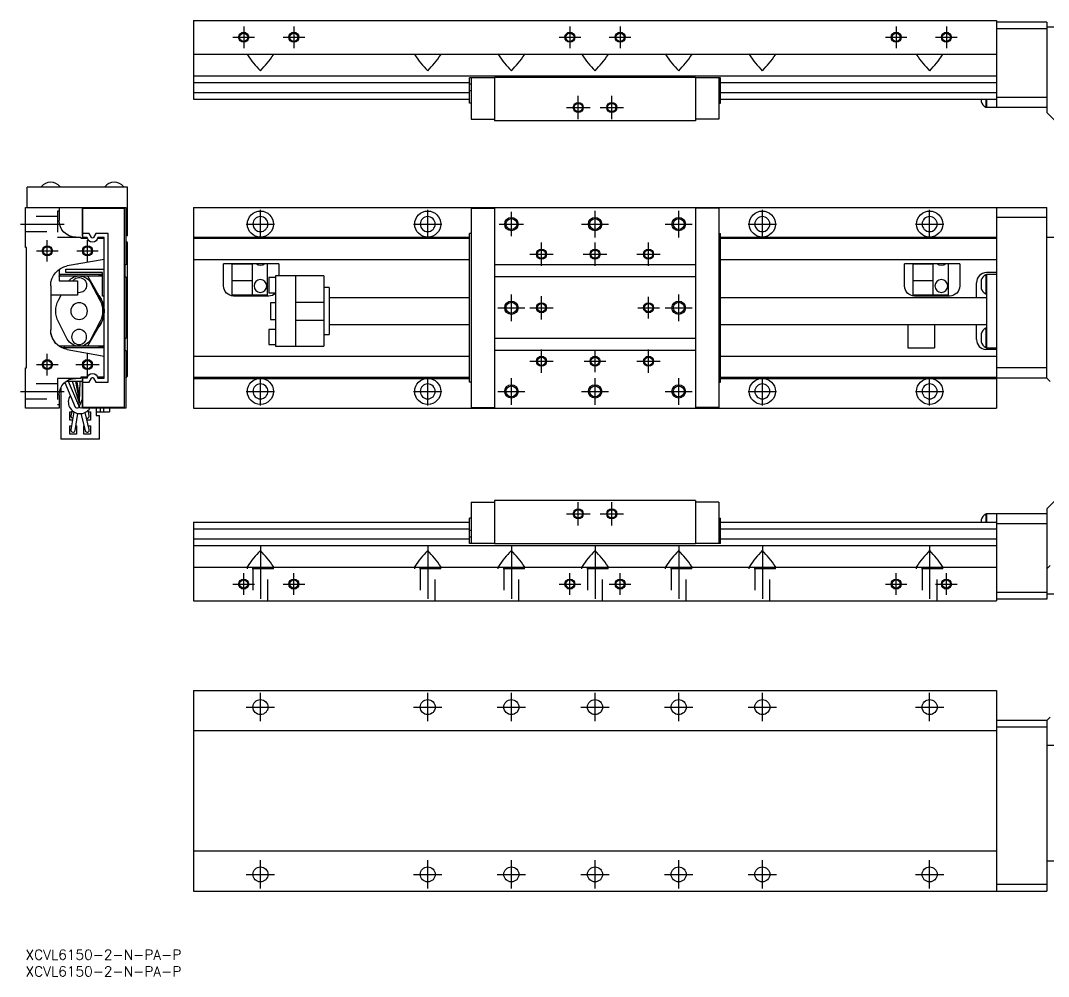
# Model space of a CAD drawing. Extents: x -1 to 499, y -8 to 278.
# Drawn here: x -1.5 to 305.7, y -8 to 277.7 of the extents above; entities that cross this region are included whole.
import ezdxf

# ---------------------------------------------------------------- set-up
doc = ezdxf.new("R2010")
doc.units = 0
doc.header["$LTSCALE"] = 0.5
doc.linetypes.add('CENTER', pattern=[50.8, 31.75, -6.35, 6.35, -6.35])
doc.linetypes.add('DASHED', pattern=[19.05, 12.7, -6.35])
for name, color, linetype in [('MSM_CENTER', 1, 'CENTER'), ('MSM_CONTINUOUS', 7, 'CONTINUOUS'), ('MSM_DASHED', 4, 'DASHED'), ('MSM_NARROW', 5, 'CONTINUOUS'), ('MSM_PART_NUMBER', 7, 'CONTINUOUS')]:
    doc.layers.add(name, color=color, linetype=linetype)
doc.styles.get("Standard").update_dxf_attribs({"font": 'txt.shx', "height": 3, "bigfont": 'bigfont.shx'})

msp = doc.modelspace()

# ---------------------------------------------------------------- linework, layer by layer
at = {"layer": 'MSM_CENTER'}
for p, q in [((65.18, 275.91), (65.18, 269.45)), ((80.18, 275.91), (80.18, 269.45)), ((162.68, 275.91), (162.68, 269.45)), ((177.68, 275.91), (177.68, 269.45)), ((260.18, 275.91), (260.18, 269.45)), ((275.18, 275.91), (275.18, 269.45)), ((61.95, 272.68), (68.41, 272.68)), ((76.95, 272.68), (83.41, 272.68)), ((159.45, 272.68), (165.91, 272.68)), ((174.45, 272.68), (180.91, 272.68)), ((256.95, 272.68), (263.41, 272.68)), ((271.95, 272.68), (278.41, 272.68)), ((165.18, 248.18), (165.18, 255.18)), ((175.18, 248.18), (175.18, 255.18)), ((161.68, 251.68), (168.68, 251.68)), ((171.68, 251.68), (178.68, 251.68)), ((70.18, 212.6), (70.18, 221.1)), ((120.18, 212.6), (120.18, 221.1)), ((145.18, 213.23), (145.18, 220.47)), ((170.18, 212.85), (170.18, 220.85)), ((195.18, 212.85), (195.18, 220.85)), ((220.18, 212.6), (220.18, 221.1)), ((270.18, 212.6), (270.18, 221.1)), ((-1.5, 216.85), (11.5, 216.85)), ((65.93, 216.85), (74.43, 216.85)), ((115.93, 216.85), (124.43, 216.85)), ((141.56, 216.85), (148.8, 216.85)), ((166.18, 216.85), (174.18, 216.85)), ((191.18, 216.85), (199.18, 216.85)), ((215.93, 216.85), (224.43, 216.85)), ((265.93, 216.85), (274.43, 216.85)), ((6.5, 205.62), (6.5, 212.08)), ((18.5, 205.62), (18.5, 212.08)), ((154.18, 204.35), (154.18, 211.35)), ((170.18, 204.35), (170.18, 211.35)), ((186.18, 204.35), (186.18, 211.35)), ((3.27, 208.85), (9.73, 208.85)), ((15.27, 208.85), (21.73, 208.85)), ((150.68, 207.85), (157.68, 207.85)), ((166.68, 207.85), (173.68, 207.85)), ((182.68, 207.85), (189.68, 207.85)), ((145.18, 187.85), (145.18, 195.85)), ((154.18, 188.35), (154.18, 195.35)), ((186.18, 188.62), (186.18, 195.08)), ((195.18, 187.85), (195.18, 195.85)), ((141.18, 191.85), (149.18, 191.85)), ((150.68, 191.85), (157.68, 191.85)), ((182.95, 191.85), (189.41, 191.85)), ((191.18, 191.85), (199.18, 191.85)), ((18.5, 171.35), (18.5, 178.35)), ((154.18, 172.35), (154.18, 179.35)), ((170.18, 172.62), (170.18, 179.08)), ((186.18, 172.35), (186.18, 179.35)), ((6.5, 171.62), (6.5, 178.08)), ((150.68, 175.85), (157.68, 175.85)), ((166.95, 175.85), (173.41, 175.85)), ((182.68, 175.85), (189.68, 175.85)), ((3.27, 174.85), (9.73, 174.85)), ((15, 174.85), (22, 174.85)), ((70.18, 162.6), (70.18, 171.1)), ((120.18, 162.6), (120.18, 171.1)), ((145.18, 162.85), (145.18, 170.85)), ((170.18, 162.85), (170.18, 170.85)), ((195.18, 162.85), (195.18, 170.85)), ((220.18, 162.6), (220.18, 171.1)), ((270.18, 162.6), (270.18, 171.1)), ((-1.5, 166.85), (11.5, 166.85)), ((65.93, 166.85), (74.43, 166.85)), ((115.93, 166.85), (124.43, 166.85)), ((141.18, 166.85), (149.18, 166.85)), ((166.18, 166.85), (174.18, 166.85)), ((191.18, 166.85), (199.18, 166.85)), ((215.93, 166.85), (224.43, 166.85)), ((265.93, 166.85), (274.43, 166.85)), ((165.18, 126.77), (165.18, 133.77)), ((175.18, 126.77), (175.18, 133.77)), ((161.68, 130.27), (168.68, 130.27)), ((171.68, 130.27), (178.68, 130.27)), ((70.18, 120.77), (70.18, 102.27)), ((120.18, 120.77), (120.18, 102.27)), ((145.18, 120.77), (145.18, 102.27)), ((170.18, 120.77), (170.18, 102.27)), ((195.18, 120.77), (195.18, 102.27)), ((220.18, 120.77), (220.18, 102.27)), ((270.18, 120.77), (270.18, 102.27)), ((65.18, 106.04), (65.18, 112.5)), ((80.18, 106.04), (80.18, 112.5)), ((162.68, 106.04), (162.68, 112.5)), ((177.68, 106.04), (177.68, 112.5)), ((260.18, 106.04), (260.18, 112.5)), ((275.18, 106.04), (275.18, 112.5)), ((61.95, 109.27), (68.41, 109.27)), ((76.95, 109.27), (83.41, 109.27)), ((159.45, 109.27), (165.91, 109.27)), ((174.45, 109.27), (180.91, 109.27)), ((256.95, 109.27), (263.41, 109.27)), ((271.95, 109.27), (278.41, 109.27)), ((70.18, 68.25), (70.18, 76.75)), ((120.18, 68.25), (120.18, 76.75)), ((145.18, 68.25), (145.18, 76.75)), ((170.18, 68.25), (170.18, 76.75)), ((195.18, 68.25), (195.18, 76.75)), ((220.18, 68.25), (220.18, 76.75)), ((270.18, 68.25), (270.18, 76.75)), ((65.93, 72.5), (74.43, 72.5)), ((115.93, 72.5), (124.43, 72.5)), ((140.93, 72.5), (149.43, 72.5)), ((165.93, 72.5), (174.43, 72.5)), ((190.93, 72.5), (199.43, 72.5)), ((215.93, 72.5), (224.43, 72.5)), ((265.93, 72.5), (274.43, 72.5)), ((70.18, 18.25), (70.18, 26.75)), ((120.18, 18.25), (120.18, 26.75)), ((145.18, 18.25), (145.18, 26.75)), ((170.18, 18.25), (170.18, 26.75)), ((195.18, 18.25), (195.18, 26.75)), ((220.18, 18.25), (220.18, 26.75)), ((270.18, 18.25), (270.18, 26.75)), ((65.93, 22.5), (74.43, 22.5)), ((115.93, 22.5), (124.43, 22.5)), ((140.93, 22.5), (149.43, 22.5)), ((165.93, 22.5), (174.43, 22.5)), ((190.93, 22.5), (199.43, 22.5)), ((215.93, 22.5), (224.43, 22.5)), ((265.93, 22.5), (274.43, 22.5))]:
    msp.add_line(p, q, dxfattribs=at)
at = {"layer": 'MSM_CONTINUOUS'}
for p, q in [((50.18, 277.68), (290.18, 277.68)), ((50.18, 277.68), (50.18, 254.18)), ((290.18, 277.68), (290.18, 251.68)), ((305.18, 277.18), (290.18, 277.18)), ((305.18, 277.18), (305.18, 250.18)), ((305.18, 275.18), (290.18, 275.18)), ((309.68, 275.68), (305.18, 275.68)), ((50.18, 267.68), (290.18, 267.68)), ((66.44, 267.68), (66.28, 267.55)), ((66.28, 267.55), (66.31, 267.43)), ((73.93, 267.68), (74.08, 267.55)), ((74.08, 267.55), (74.06, 267.43)), ((116.44, 267.68), (116.28, 267.55)), ((116.28, 267.55), (116.31, 267.43)), ((123.93, 267.68), (124.08, 267.55)), ((124.08, 267.55), (124.06, 267.43)), ((141.44, 267.68), (141.28, 267.55)), ((141.28, 267.55), (141.31, 267.43)), ((148.93, 267.68), (149.08, 267.55)), ((149.08, 267.55), (149.06, 267.43)), ((166.44, 267.68), (166.28, 267.55)), ((166.28, 267.55), (166.31, 267.43)), ((173.93, 267.68), (174.08, 267.55)), ((174.08, 267.55), (174.06, 267.43)), ((191.44, 267.68), (191.28, 267.55)), ((191.28, 267.55), (191.31, 267.43)), ((198.93, 267.68), (199.08, 267.55)), ((199.08, 267.55), (199.06, 267.43)), ((216.44, 267.68), (216.28, 267.55)), ((216.28, 267.55), (216.31, 267.43)), ((223.93, 267.68), (224.08, 267.55)), ((224.08, 267.55), (224.06, 267.43)), ((266.44, 267.68), (266.28, 267.55)), ((266.28, 267.55), (266.31, 267.43)), ((273.93, 267.68), (274.08, 267.55)), ((274.08, 267.55), (274.06, 267.43)), ((50.18, 261.18), (290.18, 261.18)), ((50.18, 259.21), (132.68, 259.21)), ((140.18, 260.58), (132.68, 260.58)), ((132.68, 252.98), (132.68, 260.58)), ((133.18, 258.7), (132.68, 258.7)), ((133.18, 260.58), (133.18, 248.18)), ((200.18, 260.68), (140.18, 260.68)), ((140.18, 260.68), (140.18, 247.68)), ((200.18, 260.68), (200.18, 247.68)), ((207.68, 260.58), (200.18, 260.58)), ((207.18, 260.58), (207.18, 248.18)), ((207.18, 258.7), (207.68, 258.7)), ((207.68, 252.98), (207.68, 260.58)), ((207.68, 259.21), (290.18, 259.21)), ((50.18, 256.14), (132.68, 256.14)), ((133.18, 256.65), (132.68, 256.65)), ((207.18, 256.65), (207.68, 256.65)), ((207.68, 256.14), (290.18, 256.14)), ((50.18, 254.18), (132.68, 254.18)), ((133.18, 252.98), (132.68, 252.98)), ((207.18, 252.98), (207.68, 252.98)), ((207.68, 254.18), (290.18, 254.18)), ((285.53, 254.18), (285.53, 253.47)), ((286.98, 254.18), (286.98, 251.82)), ((287.18, 254.18), (287.18, 251.68)), ((305.18, 254.68), (290.18, 254.68)), ((286.98, 251.82), (287.18, 251.82)), ((305.18, 251.68), (287.18, 251.68)), ((308.18, 247.18), (305.18, 250.18)), ((133.18, 248.18), (140.18, 248.18)), ((200.18, 247.68), (140.18, 247.68)), ((207.18, 248.18), (200.18, 248.18)), ((0.5, 221.85), (0.5, 227.85)), ((30.5, 227.85), (0.5, 227.85)), ((4.65, 228.01), (10.35, 228.01)), ((4.65, 228.01), (4.65, 227.85)), ((10.35, 227.85), (10.35, 228.01)), ((23.65, 228.01), (29.35, 228.01)), ((23.65, 228.01), (23.65, 227.85)), ((29.35, 227.85), (29.35, 228.01)), ((30.5, 213.35), (30.5, 227.85)), ((0, 209.85), (0, 221.85)), ((0, 221.85), (30, 221.85)), ((10, 221.85), (10, 217.95)), ((17, 213.25), (17, 221.85)), ((17.1, 212.85), (17.1, 221.65)), ((17.1, 221.65), (29.5, 221.65)), ((29.5, 221.65), (29.5, 162.05)), ((30, 221.85), (30, 204.65)), ((50.18, 221.85), (50.18, 161.85)), ((50.18, 221.85), (305.18, 221.85)), ((133.18, 221.65), (140.18, 221.65)), ((133.18, 221.65), (133.18, 162.05)), ((140.18, 221.85), (140.18, 161.85)), ((200.18, 221.85), (200.18, 161.85)), ((207.18, 221.65), (200.18, 221.65)), ((207.18, 221.65), (207.18, 162.05)), ((290.18, 221.85), (290.18, 161.85)), ((305.18, 170.85), (305.18, 221.85)), ((305.18, 218.85), (290.18, 218.85)), ((15, 212.95), (16.5, 212.95)), ((16.5, 212.95), (16.5, 212.65)), ((16.5, 212.65), (18.46, 212.65)), ((17.1, 213.25), (17, 213.25)), ((18.97, 214.05), (17.1, 214.05)), ((18.42, 212.85), (17.1, 212.85)), ((19.66, 212.86), (18.97, 214.05)), ((21.03, 214.05), (20.34, 212.86)), ((24.7, 214.05), (21.03, 214.05)), ((21.54, 212.65), (23.5, 212.65)), ((23.5, 212.85), (21.58, 212.85)), ((23.5, 170.85), (23.5, 212.85)), ((24.7, 169.65), (24.7, 214.05)), ((30.5, 213.35), (30, 213.35)), ((50.18, 212.95), (132.68, 212.95)), ((50.18, 212.65), (132.68, 212.65)), ((133.18, 214.05), (132.68, 214.05)), ((132.68, 169.65), (132.68, 214.05)), ((207.18, 214.05), (207.68, 214.05)), ((207.68, 169.65), (207.68, 214.05)), ((207.68, 212.95), (290.18, 212.95)), ((207.68, 212.65), (290.18, 212.65)), ((330.18, 212.85), (305.18, 212.85)), ((0.3, 209.85), (0, 209.85)), ((0.3, 173.85), (0.3, 209.85)), ((30.5, 211.35), (30, 211.85)), ((30.5, 171.35), (30.5, 211.35)), ((23.5, 206.3), (12.46, 204.35)), ((50.18, 206.3), (132.68, 206.3)), ((207.68, 206.3), (290.18, 206.3)), ((10, 203.31), (10, 199.85)), ((12, 202.35), (12, 203.35)), ((12, 203.35), (23.5, 203.35)), ((15.5, 204.85), (15.29, 204.85)), ((15.5, 204.89), (15.5, 204.85)), ((30, 204.65), (29.65, 204.65)), ((29.65, 204.65), (29.65, 201.05)), ((75.68, 204.97), (59.18, 204.97)), ((59.18, 198.35), (59.18, 204.97)), ((61.68, 204.97), (61.68, 195.65)), ((67.68, 204.85), (61.68, 204.85)), ((67.68, 204.97), (67.68, 195.65)), ((72.18, 204.97), (72.18, 195.65)), ((75.68, 204.97), (75.68, 201.35)), ((200.18, 204.65), (140.18, 204.65)), ((279.18, 204.97), (262.68, 204.97)), ((262.68, 198.35), (262.68, 204.97)), ((265.18, 204.97), (265.18, 195.65)), ((271.18, 204.85), (265.18, 204.85)), ((271.18, 204.97), (271.18, 195.65)), ((275.68, 204.97), (275.68, 195.65)), ((279.18, 204.97), (279.18, 198.35)), ((10, 201.85), (23, 201.85)), ((10, 199.85), (15.5, 199.85)), ((10.05, 201.35), (23, 201.35)), ((23, 202.35), (12, 202.35)), ((15.5, 199.85), (15.5, 195.65)), ((18.5, 201.35), (23, 193.56)), ((23, 195.35), (23, 202.35)), ((29.65, 201.05), (30, 201.05)), ((30, 201.05), (30, 182.65)), ((67.68, 199.85), (61.68, 199.85)), ((72.68, 200.85), (72.68, 196.35)), ((74.68, 200.85), (72.68, 200.85)), ((74.68, 201.35), (74.68, 180.35)), ((89.18, 201.35), (74.68, 201.35)), ((80.68, 201.35), (80.68, 180.35)), ((89.18, 201.35), (89.18, 180.35)), ((200.18, 201.05), (140.18, 201.05)), ((271.18, 199.85), (265.18, 199.85)), ((285.53, 200.06), (285.53, 197.64)), ((286.98, 201.71), (286.98, 195.99)), ((287.18, 201.71), (286.98, 201.71)), ((290.18, 202.34), (287.18, 202.34)), ((287.18, 201.85), (290.18, 201.85)), ((287.18, 201.85), (287.18, 179.85)), ((7.5, 198.44), (7.5, 185.26)), ((19.55, 199.2), (22.21, 194.08)), ((90.68, 197.85), (89.18, 197.85)), ((90.68, 197.85), (90.68, 183.85)), ((284.18, 194.85), (284.18, 199.34)), ((15.5, 195.65), (7.5, 195.65)), ((9.79, 194.08), (10.61, 195.65)), ((23.5, 195.35), (23, 195.35)), ((23, 193.56), (23, 188.14)), ((72.18, 195.65), (61.68, 195.65)), ((72.68, 195.35), (62.18, 195.35)), ((72.68, 196.35), (74.68, 196.35)), ((80.68, 193.56), (89.18, 193.56)), ((132.68, 194.85), (90.68, 194.85)), ((287.18, 194.85), (207.68, 194.85)), ((275.68, 195.65), (265.18, 195.65)), ((276.18, 195.35), (265.68, 195.35)), ((286.98, 195.99), (287.18, 195.99)), ((73.18, 193.35), (73.18, 188.35)), ((74.68, 193.35), (73.18, 193.35)), ((12.45, 182.5), (9.79, 187.62)), ((23, 188.14), (18.5, 180.35)), ((22.21, 187.62), (19.55, 182.5)), ((73.18, 188.35), (74.68, 188.35)), ((80.68, 188.14), (89.18, 188.14)), ((72.68, 185.35), (72.68, 180.85)), ((74.68, 185.35), (72.68, 185.35)), ((90.68, 186.85), (132.68, 186.85)), ((207.68, 186.85), (287.18, 186.85)), ((263.68, 186.85), (263.68, 179.85)), ((271.68, 186.85), (271.68, 179.85)), ((284.18, 182.34), (284.18, 186.85)), ((286.98, 185.71), (286.98, 179.99)), ((287.18, 185.71), (286.98, 185.71)), ((30, 182.65), (29.65, 182.65)), ((29.65, 182.65), (29.65, 179.05)), ((89.18, 183.85), (90.68, 183.85)), ((200.18, 182.65), (140.18, 182.65)), ((285.53, 184.06), (285.53, 181.64)), ((23.5, 180.35), (10.05, 180.35)), ((23.5, 179.85), (11.05, 179.85)), ((11.5, 180.35), (11.5, 179.85)), ((12.46, 179.35), (23.5, 177.4)), ((29.65, 179.05), (30, 179.05)), ((30, 179.05), (30, 161.85)), ((72.68, 180.85), (74.68, 180.85)), ((74.68, 180.35), (89.18, 180.35)), ((200.18, 179.05), (140.18, 179.05)), ((263.68, 179.85), (271.68, 179.85)), ((286.98, 179.99), (287.18, 179.99)), ((287.18, 179.85), (290.18, 179.85)), ((290.18, 179.34), (287.18, 179.34)), ((50.18, 177.4), (132.68, 177.4)), ((207.68, 177.4), (290.18, 177.4)), ((0, 161.85), (0, 173.85)), ((0, 173.85), (0.3, 173.85)), ((305.18, 173.85), (290.18, 173.85)), ((11.69, 169.49), (14.8, 162.17)), ((17, 169.85), (12.14, 169.85)), ((12.14, 169.85), (12.14, 169.85)), ((15.9, 162.63), (12.84, 169.85)), ((15.92, 163.88), (14.01, 169.85)), ((16.5, 170.75), (15, 170.75)), ((15.94, 165.11), (15.03, 169.85)), ((15.17, 169.15), (15.2, 169.15)), ((15.2, 169.15), (15.2, 168.96)), ((15.34, 169.85), (16.06, 164.91)), ((16.18, 169.85), (16.05, 163.71)), ((18.46, 171.05), (16.5, 171.05)), ((16.5, 171.05), (16.5, 170.75)), ((18.42, 170.85), (16.5, 170.85)), ((17, 161.85), (17, 170.45)), ((17, 170.45), (17.1, 170.45)), ((17.1, 162.05), (17.1, 170.85)), ((17.1, 169.65), (18.97, 169.65)), ((18.97, 169.65), (19.66, 170.84)), ((20.34, 170.84), (21.03, 169.65)), ((21.03, 169.65), (24.7, 169.65)), ((23.5, 171.05), (21.54, 171.05)), ((21.58, 170.85), (23.5, 170.85)), ((23.2, 171.05), (23, 170.85)), ((30, 170.85), (30.5, 171.35)), ((50.18, 171.05), (132.68, 171.05)), ((50.18, 170.75), (132.68, 170.75)), ((133.18, 169.65), (132.68, 169.65)), ((207.18, 169.65), (207.68, 169.65)), ((207.68, 171.05), (290.18, 171.05)), ((207.68, 170.75), (290.18, 170.75)), ((305.18, 170.85), (290.18, 170.85)), ((305.18, 170.85), (306.18, 169.85)), ((10.5, 167.93), (10.5, 152.6)), ((10, 165.75), (10, 161.85)), ((17, 164.76), (16.1, 162.63)), ((10, 161.85), (0, 161.85)), ((13.2, 160.75), (13.87, 160.75)), ((13.2, 158.25), (13.2, 160.75)), ((14.42, 160.73), (13.56, 155.4)), ((13.96, 161.07), (13.57, 159.67)), ((14.84, 155.2), (15.66, 160.25)), ((16.52, 160.21), (17.77, 155.14)), ((30, 161.85), (17, 161.85)), ((29.5, 162.05), (17.1, 162.05)), ((19.03, 155.46), (17.78, 160.54)), ((19.04, 159.62), (18.74, 161.23)), ((18.83, 160.75), (19.4, 160.75)), ((19.4, 160.75), (19.4, 158.25)), ((21.1, 161.85), (21.1, 159.6)), ((21.1, 160.7), (23.3, 160.7)), ((22.3, 161.85), (22.3, 160.7)), ((23.3, 161.85), (23.3, 160.7)), ((23.3, 160.7), (25.1, 160.7)), ((25.1, 161.85), (25.1, 160.7)), ((50.18, 161.85), (290.18, 161.85)), ((133.18, 162.05), (140.18, 162.05)), ((207.18, 162.05), (200.18, 162.05)), ((14.02, 158.25), (13.2, 158.25)), ((19.4, 158.25), (18.34, 158.25)), ((21.1, 159.6), (22.1, 159.6)), ((22.1, 152.6), (22.1, 159.6)), ((13.2, 156.55), (13.75, 156.55)), ((13.2, 154.05), (13.2, 156.55)), ((15.2, 154.05), (13.2, 154.05)), ((15.06, 156.55), (15.2, 156.55)), ((15.2, 156.55), (15.2, 154.05)), ((17.4, 156.55), (17.42, 156.55)), ((17.4, 154.05), (17.4, 156.55)), ((19.4, 154.05), (17.4, 154.05)), ((18.76, 156.55), (19.4, 156.55)), ((19.4, 156.55), (19.4, 154.05)), ((22.1, 152.6), (10.5, 152.6)), ((133.18, 133.77), (140.18, 133.77)), ((133.18, 133.77), (133.18, 121.37)), ((200.18, 134.27), (140.18, 134.27)), ((140.18, 134.27), (140.18, 121.27)), ((200.18, 134.27), (200.18, 121.27)), ((207.18, 133.77), (200.18, 133.77)), ((207.18, 133.77), (207.18, 121.37)), ((305.18, 131.77), (308.18, 134.77)), ((286.98, 130.13), (286.98, 127.77)), ((287.18, 130.13), (286.98, 130.13)), ((305.18, 130.27), (287.18, 130.27)), ((287.18, 130.27), (287.18, 127.77)), ((290.18, 130.27), (290.18, 104.27)), ((305.18, 131.77), (305.18, 104.77)), ((50.18, 127.77), (50.18, 104.27)), ((50.18, 127.77), (132.68, 127.77)), ((132.68, 121.37), (132.68, 128.97)), ((133.18, 128.97), (132.68, 128.97)), ((207.18, 128.97), (207.68, 128.97)), ((207.68, 121.37), (207.68, 128.97)), ((207.68, 127.77), (290.18, 127.77)), ((285.53, 128.48), (285.53, 127.77)), ((305.18, 127.27), (290.18, 127.27)), ((50.18, 125.81), (132.68, 125.81)), ((133.18, 125.3), (132.68, 125.3)), ((133.18, 123.25), (132.68, 123.25)), ((207.18, 125.3), (207.68, 125.3)), ((207.18, 123.25), (207.68, 123.25)), ((207.68, 125.81), (290.18, 125.81)), ((50.18, 122.74), (132.68, 122.74)), ((50.18, 120.77), (290.18, 120.77)), ((140.18, 121.37), (132.68, 121.37)), ((200.18, 121.27), (140.18, 121.27)), ((207.68, 121.37), (200.18, 121.37)), ((207.68, 122.74), (290.18, 122.74)), ((50.18, 114.27), (290.18, 114.27)), ((66.28, 114.4), (66.31, 114.52)), ((66.44, 114.27), (66.28, 114.4)), ((73.93, 114.27), (74.08, 114.4)), ((74.08, 114.4), (74.06, 114.52)), ((116.28, 114.4), (116.31, 114.52)), ((116.44, 114.27), (116.28, 114.4)), ((123.93, 114.27), (124.08, 114.4)), ((124.08, 114.4), (124.06, 114.52)), ((141.28, 114.4), (141.31, 114.52)), ((141.44, 114.27), (141.28, 114.4)), ((148.93, 114.27), (149.08, 114.4)), ((149.08, 114.4), (149.06, 114.52)), ((166.28, 114.4), (166.31, 114.52)), ((166.44, 114.27), (166.28, 114.4)), ((173.93, 114.27), (174.08, 114.4)), ((174.08, 114.4), (174.06, 114.52)), ((191.28, 114.4), (191.31, 114.52)), ((191.44, 114.27), (191.28, 114.4)), ((198.93, 114.27), (199.08, 114.4)), ((199.08, 114.4), (199.06, 114.52)), ((216.28, 114.4), (216.31, 114.52)), ((216.44, 114.27), (216.28, 114.4)), ((223.93, 114.27), (224.08, 114.4)), ((224.08, 114.4), (224.06, 114.52)), ((266.28, 114.4), (266.31, 114.52)), ((266.44, 114.27), (266.28, 114.4)), ((273.93, 114.27), (274.08, 114.4)), ((274.08, 114.4), (274.06, 114.52)), ((305.18, 113.77), (306.18, 114.77)), ((305.18, 106.77), (290.18, 106.77)), ((305.18, 104.77), (290.18, 104.77)), ((330.08, 106.27), (305.18, 106.27)), ((50.18, 104.27), (290.18, 104.27)), ((50.18, 77.5), (290.18, 77.5)), ((50.18, 77.5), (50.18, 17.5)), ((290.18, 77.5), (290.18, 17.5)), ((305.18, 68.5), (290.18, 68.5)), ((305.18, 68.5), (306.18, 69.5)), ((305.18, 68.5), (305.18, 17.5)), ((50.18, 65.5), (290.18, 65.5)), ((305.18, 66.5), (290.18, 66.5)), ((330.08, 61), (305.18, 61)), ((50.18, 29.5), (290.18, 29.5)), ((330.18, 26.5), (305.18, 26.5)), ((305.18, 19.5), (290.18, 19.5)), ((50.18, 17.5), (305.18, 17.5))]:
    msp.add_line(p, q, dxfattribs=at)
for centre, radius in [((65.18, 272.68), 1.23), ((80.18, 272.68), 1.23), ((162.68, 272.68), 1.23), ((177.68, 272.68), 1.23), ((260.18, 272.68), 1.23), ((275.18, 272.68), 1.23), ((165.18, 251.68), 1.23), ((175.18, 251.68), 1.23), ((70.18, 216.85), 3.9), ((120.18, 216.85), 3.9), ((145.18, 216.85), 1.62), ((170.18, 216.85), 1.62), ((195.18, 216.85), 1.62), ((220.18, 216.85), 3.9), ((270.18, 216.85), 3.9), ((6.5, 208.85), 1.23), ((18.5, 208.85), 1.23), ((154.18, 207.85), 1.23), ((170.18, 207.85), 1.23), ((186.18, 207.85), 1.23), ((145.18, 191.85), 1.62), ((154.18, 191.85), 1.23), ((186.18, 191.85), 1.23), ((195.18, 191.85), 1.62), ((6.5, 174.85), 1.23), ((18.5, 174.85), 1.23), ((154.18, 175.85), 1.23), ((170.18, 175.85), 1.23), ((186.18, 175.85), 1.23), ((70.18, 166.85), 3.9), ((120.18, 166.85), 3.9), ((220.18, 166.85), 3.9), ((270.18, 166.85), 3.9), ((145.18, 166.85), 1.62), ((170.18, 166.85), 1.62), ((195.18, 166.85), 1.62), ((165.18, 130.27), 1.23), ((175.18, 130.27), 1.23), ((65.18, 109.27), 1.23), ((80.18, 109.27), 1.23), ((162.68, 109.27), 1.23), ((177.68, 109.27), 1.23), ((260.18, 109.27), 1.23), ((275.18, 109.27), 1.23), ((70.18, 72.5), 2.25), ((120.18, 72.5), 2.25), ((145.18, 72.5), 2.25), ((170.18, 72.5), 2.25), ((195.18, 72.5), 2.25), ((220.18, 72.5), 2.25), ((270.18, 72.5), 2.25), ((70.18, 22.5), 2.25), ((120.18, 22.5), 2.25), ((145.18, 22.5), 2.25), ((170.18, 22.5), 2.25), ((195.18, 22.5), 2.25), ((220.18, 22.5), 2.25), ((270.18, 22.5), 2.25)]:
    msp.add_circle(centre, radius, dxfattribs=at)
at = {"layer": 'MSM_CONTINUOUS', "extrusion": (0, 0, -1)}
for centre, radius in [((-70.18, 216.85), 2.25), ((-120.18, 216.85), 2.25), ((-220.18, 216.85), 2.25), ((-270.18, 216.85), 2.25), ((-70.18, 198.35), 1.9), ((-273.68, 198.35), 1.9), ((-16, 190.85), 2.5), ((-16, 183.1), 2.25), ((-70.18, 166.85), 2.25), ((-120.18, 166.85), 2.25), ((-220.18, 166.85), 2.25), ((-270.18, 166.85), 2.25)]:
    msp.add_circle(centre, radius, dxfattribs=at)
at = {"layer": 'MSM_CONTINUOUS'}
for centre, radius, start, end in [((96.56, 288.13), 36.66, 214.3736, 223.9772), ((43.81, 288.13), 36.66, 316.0228, 325.6264), ((146.56, 288.13), 36.66, 214.3736, 223.9772), ((93.81, 288.13), 36.66, 316.0228, 325.6264), ((171.56, 288.13), 36.66, 214.3736, 223.9772), ((118.81, 288.13), 36.66, 316.0228, 325.6264), ((196.56, 288.13), 36.66, 214.3736, 223.9772), ((143.81, 288.13), 36.66, 316.0228, 325.6264), ((221.56, 288.13), 36.66, 214.3736, 223.9772), ((168.81, 288.13), 36.66, 316.0228, 325.6264), ((246.56, 288.13), 36.66, 214.3736, 223.9772), ((193.81, 288.13), 36.66, 316.0228, 325.6264), ((296.56, 288.13), 36.66, 214.3736, 223.9772), ((243.81, 288.13), 36.66, 316.0228, 325.6264), ((288.56, 254.66), 3.25, 201.5574, 241.0598), ((7.5, 225.65), 3.7, 90, 140.3692), ((7.5, 225.65), 3.7, 39.6308, 90), ((26.5, 225.65), 3.7, 90, 140.3692), ((26.5, 225.65), 3.7, 39.6308, 90), ((287.18, 199.34), 3, 90, 180), ((288.56, 198.87), 3.25, 118.9402, 158.4426), ((288.56, 198.83), 3.25, 201.5574, 241.0598), ((288.56, 182.87), 3.25, 118.9402, 158.4426), ((287.18, 182.34), 3, 180, 265.3245), ((288.56, 182.83), 3.25, 201.5574, 241.0598), ((16.27, 163.7), 3.5, 98.8136, 101.7675), ((16.27, 163.7), 3.5, 146.9255, 328.091), ((14.2, 159.5), 0.65, 164.7083, 262.6272), ((18.4, 159.5), 0.65, 250.6467, 10.4507), ((14.2, 155.3), 0.65, 170.8127, 350.8127), ((18.4, 155.3), 0.65, 193.8589, 13.8589), ((288.56, 127.29), 3.25, 118.9402, 158.4426), ((96.56, 93.82), 36.66, 136.0228, 145.6264), ((43.81, 93.82), 36.66, 34.3736, 43.9772), ((146.56, 93.82), 36.66, 136.0228, 145.6264), ((93.81, 93.82), 36.66, 34.3736, 43.9772), ((171.56, 93.82), 36.66, 136.0228, 145.6264), ((118.81, 93.82), 36.66, 34.3736, 43.9772), ((196.56, 93.82), 36.66, 136.0228, 145.6264), ((143.81, 93.82), 36.66, 34.3736, 43.9772), ((221.56, 93.82), 36.66, 136.0228, 145.6264), ((168.81, 93.82), 36.66, 34.3736, 43.9772), ((246.56, 93.82), 36.66, 136.0228, 145.6264), ((193.81, 93.82), 36.66, 34.3736, 43.9772), ((296.56, 93.82), 36.66, 136.0228, 145.6264), ((243.81, 93.82), 36.66, 34.3736, 43.9772)]:
    msp.add_arc(centre, radius, start, end, dxfattribs=at)
at = {"layer": 'MSM_CONTINUOUS', "extrusion": (0, 0, -1)}
for centre, radius, start, end in [((-15, 217.95), 5, 270, 0), ((-20, 213.05), 1.59, 187.2353, 352.7647), ((-20, 213.05), 0.388, 209.9865, 330.0135), ((-13.5, 198.44), 6, 0, 80), ((-70.18, 206.35), 1.9, 226.3793, 313.6207), ((-273.68, 206.35), 1.9, 226.3793, 313.6207), ((-9, 198.85), 2.86, 110.4659, 119.0583), ((-13.05, 196.15), 6, 59.4911, 60.0438), ((-16, 197.35), 4, 38.6822, 152.5136), ((-16, 198.6), 2.25, 33.749, 282.8396), ((-23, 198.85), 2.86, 60.9417, 90), ((-62.18, 198.35), 3, 270, 0), ((-265.68, 198.35), 3, 270, 0), ((-276.18, 198.35), 3, 180, 270), ((-16, 190.85), 7, 332.5136, 27.4864), ((-16, 190.85), 7.5, 141.3733, 218.6267), ((-16, 190.85), 7, 152.5136, 207.4864), ((-72.68, 198.35), 3, 228.1897, 270), ((-13.5, 185.26), 6, 280, 0), ((-13.5, 185.26), 6, 305.0995, 354.0572), ((-16, 184.35), 4, 207.4864, 332.5136), ((-13.5, 185.33), 6, 294.0962, 303.9498), ((-9, 182.85), 2.86, 243.9703, 245.3117), ((-23, 182.85), 2.86, 259.9315, 299.0583), ((-287.18, 182.34), 3, 270, 274.6755), ((-20, 170.65), 1.59, 7.2353, 172.7647), ((-15, 165.75), 5, 0, 90), ((-20, 170.65), 0.388, 29.9865, 150.0135), ((-15.35, 163.7), 0.6, 162.212, 238.1917), ((-15.35, 165), 0.6, 169.1542, 232.4513), ((-16.65, 163.7), 0.6, 301.8083, 1.1935), ((-16.65, 165), 0.6, 343.9147, 351.7575), ((-15.35, 162.4), 0.6, 156.9836, 336.9836), ((-16.65, 162.4), 0.6, 234.3147, 23.0164)]:
    msp.add_arc(centre, radius, start, end, dxfattribs=at)
at = {"layer": 'MSM_DASHED'}
for p, q in [((9.5, 219.1), (0, 219.1)), ((9.5, 220.75), (9.5, 212.95)), ((10, 220.75), (9.5, 220.75)), ((0, 214.6), (9.5, 214.6)), ((9.5, 212.95), (15, 212.95)), ((9.5, 169.1), (0, 169.1)), ((9.5, 170.75), (9.5, 162.95)), ((15, 170.75), (9.5, 170.75)), ((0, 164.6), (9.5, 164.6)), ((9.5, 162.95), (10, 162.95)), ((66.28, 113.77), (66.28, 114.4)), ((74.08, 113.77), (66.28, 113.77)), ((67.93, 113.77), (67.93, 104.27)), ((72.43, 104.27), (72.43, 113.77)), ((74.08, 113.77), (74.08, 114.4)), ((116.28, 113.77), (116.28, 114.4)), ((124.08, 113.77), (116.28, 113.77)), ((117.93, 113.77), (117.93, 104.27)), ((122.43, 104.27), (122.43, 113.77)), ((124.08, 113.77), (124.08, 114.4)), ((141.28, 113.77), (141.28, 114.4)), ((149.08, 113.77), (141.28, 113.77)), ((142.93, 113.77), (142.93, 104.27)), ((147.43, 104.27), (147.43, 113.77)), ((149.08, 113.77), (149.08, 114.4)), ((166.28, 113.77), (166.28, 114.4)), ((174.08, 113.77), (166.28, 113.77)), ((167.93, 113.77), (167.93, 104.27)), ((172.43, 104.27), (172.43, 113.77)), ((174.08, 113.77), (174.08, 114.4)), ((191.28, 113.77), (191.28, 114.4)), ((199.08, 113.77), (191.28, 113.77)), ((192.93, 113.77), (192.93, 104.27)), ((197.43, 104.27), (197.43, 113.77)), ((199.08, 113.77), (199.08, 114.4)), ((216.28, 113.77), (216.28, 114.4)), ((224.08, 113.77), (216.28, 113.77)), ((217.93, 113.77), (217.93, 104.27)), ((222.43, 104.27), (222.43, 113.77)), ((224.08, 113.77), (224.08, 114.4)), ((266.28, 113.77), (266.28, 114.4)), ((274.08, 113.77), (266.28, 113.77)), ((267.93, 113.77), (267.93, 104.27)), ((272.43, 104.27), (272.43, 113.77)), ((274.08, 113.77), (274.08, 114.4))]:
    msp.add_line(p, q, dxfattribs=at)
at = {"layer": 'MSM_NARROW'}
for centre, radius in [((65.18, 272.68), 1.5), ((80.18, 272.68), 1.5), ((162.68, 272.68), 1.5), ((177.68, 272.68), 1.5), ((260.18, 272.68), 1.5), ((275.18, 272.68), 1.5), ((165.18, 251.68), 1.5), ((175.18, 251.68), 1.5), ((145.18, 216.85), 2), ((170.18, 216.85), 2), ((195.18, 216.85), 2), ((6.5, 208.85), 1.5), ((18.5, 208.85), 1.5), ((154.18, 207.85), 1.5), ((170.18, 207.85), 1.5), ((186.18, 207.85), 1.5), ((145.18, 191.85), 2), ((195.18, 191.85), 2), ((154.18, 191.85), 1.5), ((186.18, 191.85), 1.5), ((6.5, 174.85), 1.5), ((18.5, 174.85), 1.5), ((154.18, 175.85), 1.5), ((170.18, 175.85), 1.5), ((186.18, 175.85), 1.5), ((145.18, 166.85), 2), ((170.18, 166.85), 2), ((195.18, 166.85), 2), ((165.18, 130.27), 1.5), ((175.18, 130.27), 1.5), ((65.18, 109.27), 1.5), ((80.18, 109.27), 1.5), ((162.68, 109.27), 1.5), ((177.68, 109.27), 1.5), ((260.18, 109.27), 1.5), ((275.18, 109.27), 1.5)]:
    msp.add_circle(centre, radius, dxfattribs=at)

# ---------------------------------------------------------------- texts
at = {"layer": 'MSM_PART_NUMBER'}
for p in [(0, -3), (0, -8)]:
    msp.add_text('XCVL6150-2-N-PA-P', height=3, dxfattribs=at).set_placement(p)

doc.saveas('drawing.dxf')
